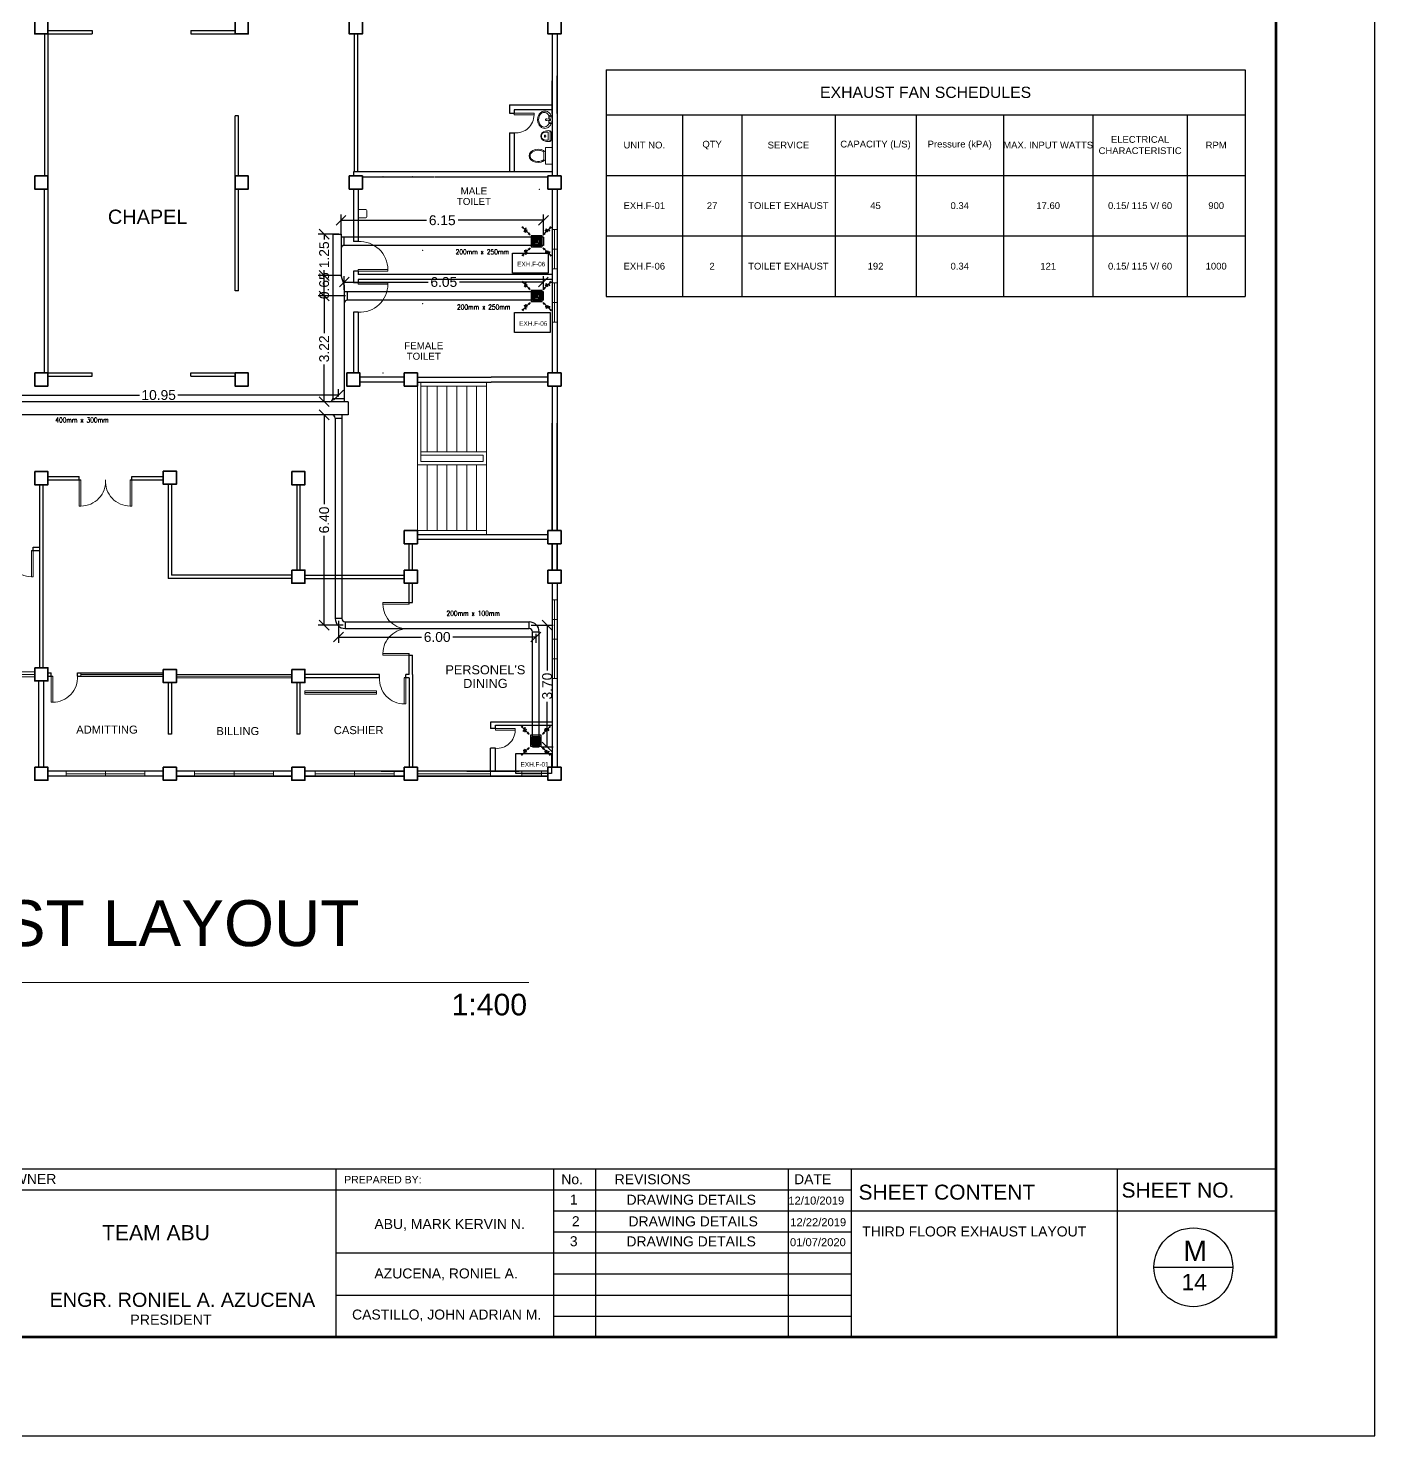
# Model space of a CAD drawing. Header units: millimetres. Extents: x 116 to 538, y 77 to 149.
# Drawn here: x 392.84 to 433.84, y 77.27 to 120.14 of the extents above; entities that cross this region are included whole.
import ezdxf

# ---------------------------------------------------------------- set-up
doc = ezdxf.new("R2010")
doc.units = ezdxf.units.MM
doc.header["$MEASUREMENT"] = 0
for name, color, linetype in [('AIR', 7, 'Continuous'), ('AIR-00', 8, 'Continuous'), ('AIR-03', 30, 'Continuous'), ('dimen', 7, 'Continuous'), ('ducting label', 7, 'Continuous'), ('exhaust', 7, 'Continuous'), ('label', 7, 'Continuous'), ('Legends', 7, 'Continuous'), ('template', 7, 'Continuous')]:
    doc.layers.add(name, color=color, linetype=linetype)
doc.layers.add('walls', color=4, linetype='Continuous', lineweight=30)
doc.styles.add('Arch-Dim', font='simplex.shx', dxfattribs={"width": 0.75})
doc.styles.add('arial', font='arial.ttf')
doc.styles.get("Standard").update_dxf_attribs({"font": 'arial.ttf'})
doc.styles.add('SWISSLT175', font='swissl.ttf', dxfattribs={"height": 0.175})
doc.dimstyles.new('Copy of dimension', dxfattribs={"dimtxt": 0.3, "dimasz": 0.3, "dimexe": 0.18, "dimexo": 0.0625, "dimgap": 0.09, "dimtad": 0, "dimzin": 0, "dimdsep": 46, "dimtxsty": 'Standard', "dimblk": 'OBLIQUE', "dimcen": 0.09, "dimclrd": 256, "dimclre": 256, "dimclrt": 256, "dimadec": 0, "dimazin": 0, "dimtfac": 1, "dimtofl": 0, "dimtmove": 0, "dimatfit": 3, "dimldrblk": 'OBLIQUE', "dimfxl": 1, "dimtolj": 1, "dimtzin": 0, "dimarcsym": 0})

# ---------------------------------------------------------------- blocks, each defined once
blk = doc.blocks.new('GRILL-C-IN')
at = {"layer": 'AIR-00', "color": 7, "ltscale": 3}
for p, q in [((-0.623, 0.601), (-0.674, 0.651)), ((-0.601, 0.623), (-0.651, 0.674)), ((0.601, 0.623), (0.651, 0.674)), ((0.623, 0.601), (0.674, 0.651)), ((-0.637, 0.637), (-0.3, 0.3)), ((0.637, 0.637), (0.3, 0.3)), ((-0.623, -0.601), (-0.674, -0.651)), ((-0.601, -0.623), (-0.651, -0.674)), ((-0.637, -0.637), (-0.3, -0.3)), ((0.637, -0.637), (0.3, -0.3)), ((0.601, -0.623), (0.651, -0.674)), ((0.623, -0.601), (0.674, -0.651))]:
    blk.add_line(p, q, dxfattribs=at)
at = {"layer": 'AIR-00', "color": 7}
for p, q in [((-0.188, 0.187), (0.187, -0.188)), ((0.187, 0.187), (-0.188, -0.188))]:
    blk.add_line(p, q, dxfattribs=at)
at = {"layer": 'AIR-00', "color": 7, "ltscale": 3}
for points in [[(-0.362, 0.393), (-0.393, 0.362), (-0.3, 0.3)], [(0.393, 0.362), (0.362, 0.393), (0.3, 0.3)], [(-0.362, -0.393), (-0.393, -0.362), (-0.3, -0.3)], [(0.393, -0.362), (0.362, -0.393), (0.3, -0.3)]]:
    blk.add_lwpolyline(points, close=True, dxfattribs=at)
at = {"layer": 'AIR-00', "color": 7}
for points in [[(-0.188, -0.188), (0.187, -0.188), (0.187, 0.187), (-0.188, 0.187)], [(-0.125, -0.125), (0.125, -0.125), (0.125, 0.125), (-0.125, 0.125)], [(-0.062, -0.062), (0.062, -0.062), (0.062, 0.062), (-0.062, 0.062)]]:
    blk.add_lwpolyline(points, close=True, dxfattribs=at)
at = {"layer": 'AIR-00', "color": 7, "ltscale": 3}
for points in [[(-0.441, 0.441), (-0.512, 0.404), (-0.432, 0.514), (-0.568, 0.43), (-0.477, 0.6), (-0.561, 0.561)], [(0.441, 0.441), (0.404, 0.512), (0.514, 0.432), (0.43, 0.568), (0.6, 0.477), (0.561, 0.561)], [(-0.441, -0.441), (-0.512, -0.404), (-0.432, -0.514), (-0.568, -0.43), (-0.477, -0.6), (-0.561, -0.561)], [(0.441, -0.441), (0.404, -0.512), (0.514, -0.432), (0.43, -0.568), (0.6, -0.477), (0.561, -0.561)]]:
    blk.add_spline(points, degree=3, dxfattribs=at)
for points in [[(-0.3, 0.3), (-0.362, 0.393), (-0.393, 0.362)], [(0.3, 0.3), (0.393, 0.362), (0.362, 0.393)], [(-0.3, -0.3), (-0.362, -0.393), (-0.393, -0.362)], [(0.3, -0.3), (0.393, -0.362), (0.362, -0.393)]]:
    blk.add_solid(points, dxfattribs=at)
at = {"layer": 'AIR-03', "color": 7}
blk.add_lwpolyline([(-0.25, -0.25), (0.25, -0.25), (0.25, 0.25), (-0.25, 0.25)], close=True, dxfattribs=at)
blk = doc.blocks.new('_Oblique')
at = {"color": 0, "linetype": 'ByBlock', "lineweight": -2}
blk.add_line((-0.5, -0.5), (0.5, 0.5), dxfattribs=at)
blk = doc.blocks.new('*D141')
at = {"layer": 'Defpoints', "color": 0, "transparency": 16777216}
for p in [(402.292, 108.966), (391.341, 108.564), (402.292, 108.864)]:
    blk.add_point(p, dxfattribs=at)
at = {"layer": 'dimen', "lineweight": -2, "transparency": 16777216}
for p, q in [((391.341, 108.627), (391.341, 109.146)), ((391.341, 108.966), (396.233, 108.966)), ((402.292, 108.966), (397.4, 108.966)), ((402.292, 108.927), (402.292, 109.146))]:
    blk.add_line(p, q, dxfattribs=at)
at = {"layer": 'dimen', "lineweight": -2, "transparency": 16777216, "xscale": 0.3, "yscale": 0.3, "zscale": 0.3, "rotation": 180}
blk.add_blockref('_Oblique', (391.341, 108.966), dxfattribs=at)
at = {"layer": 'dimen', "lineweight": -2, "transparency": 16777216, "xscale": 0.3, "yscale": 0.3, "zscale": 0.3}
blk.add_blockref('_Oblique', (402.292, 108.966), dxfattribs=at)
at = {"layer": 'dimen', "transparency": 16777216, "insert": (396.816, 108.966), "char_height": 0.3, "attachment_point": 5}
blk.add_mtext('\\A1;10.95', dxfattribs=at)
blk = doc.blocks.new('*D153')
at = {"layer": 'Defpoints', "color": 0, "transparency": 16777216}
for p in [(401.855, 111.984), (402.567, 111.984), (402.467, 108.764)]:
    blk.add_point(p, dxfattribs=at)
at = {"layer": 'dimen', "lineweight": -2, "transparency": 16777216}
for p, q in [((402.505, 111.984), (401.675, 111.984)), ((401.855, 111.984), (401.855, 110.852)), ((401.855, 108.764), (401.855, 109.896)), ((402.405, 108.764), (401.675, 108.764))]:
    blk.add_line(p, q, dxfattribs=at)
at = {"layer": 'dimen', "lineweight": -2, "transparency": 16777216, "xscale": 0.3, "yscale": 0.3, "zscale": 0.3}
for p, rotation in [((401.855, 111.984), 90), ((401.855, 108.764), 270)]:
    blk.add_blockref('_Oblique', p, dxfattribs=dict(at, rotation=rotation))
at = {"layer": 'dimen', "transparency": 16777216, "insert": (401.855, 110.374), "char_height": 0.3, "attachment_point": 5, "rotation": 90}
blk.add_mtext('\\A1;3.22', dxfattribs=at)
blk = doc.blocks.new('*D154')
at = {"layer": 'Defpoints', "color": 0, "transparency": 16777216}
for p in [(401.855, 112.609), (402.367, 112.609), (402.567, 111.984)]:
    blk.add_point(p, dxfattribs=at)
at = {"layer": 'dimen', "lineweight": -2, "transparency": 16777216}
for p, q in [((402.305, 112.609), (401.675, 112.609)), ((401.855, 111.984), (401.855, 112.609)), ((402.505, 111.984), (401.675, 111.984))]:
    blk.add_line(p, q, dxfattribs=at)
at = {"layer": 'dimen', "lineweight": -2, "transparency": 16777216, "xscale": 0.3, "yscale": 0.3, "zscale": 0.3}
for p, rotation in [((401.855, 112.609), 90), ((401.855, 111.984), 270)]:
    blk.add_blockref('_Oblique', p, dxfattribs=dict(at, rotation=rotation))
at = {"layer": 'dimen', "transparency": 16777216, "insert": (401.855, 112.297), "char_height": 0.3, "attachment_point": 5, "rotation": 90}
blk.add_mtext('\\A1;0.65', dxfattribs=at)
blk = doc.blocks.new('*D155')
at = {"layer": 'Defpoints', "color": 0, "transparency": 16777216}
for p in [(401.855, 113.867), (402.367, 113.867), (402.367, 112.609)]:
    blk.add_point(p, dxfattribs=at)
at = {"layer": 'dimen', "lineweight": -2, "transparency": 16777216}
for p, q in [((402.305, 113.867), (401.675, 113.867)), ((401.855, 113.867), (401.855, 113.705)), ((401.855, 112.609), (401.855, 112.771)), ((402.305, 112.609), (401.675, 112.609))]:
    blk.add_line(p, q, dxfattribs=at)
at = {"layer": 'dimen', "lineweight": -2, "transparency": 16777216, "xscale": 0.3, "yscale": 0.3, "zscale": 0.3}
for p, rotation in [((401.855, 113.867), 90), ((401.855, 112.609), 270)]:
    blk.add_blockref('_Oblique', p, dxfattribs=dict(at, rotation=rotation))
at = {"layer": 'dimen', "transparency": 16777216, "insert": (401.855, 113.238), "char_height": 0.3, "attachment_point": 5, "rotation": 90}
blk.add_mtext('\\A1;1.25', dxfattribs=at)
blk = doc.blocks.new('*D156')
at = {"layer": 'Defpoints', "color": 0, "transparency": 16777216}
for p in [(408.531, 114.289), (402.367, 113.774), (408.531, 113.774)]:
    blk.add_point(p, dxfattribs=at)
at = {"layer": 'dimen', "lineweight": -2, "transparency": 16777216}
for p, q in [((402.367, 113.836), (402.367, 114.469)), ((408.531, 113.836), (408.531, 114.469)), ((402.367, 114.289), (404.967, 114.289)), ((408.531, 114.289), (405.931, 114.289))]:
    blk.add_line(p, q, dxfattribs=at)
at = {"layer": 'dimen', "lineweight": -2, "transparency": 16777216, "xscale": 0.3, "yscale": 0.3, "zscale": 0.3, "rotation": 180}
blk.add_blockref('_Oblique', (402.367, 114.289), dxfattribs=at)
at = {"layer": 'dimen', "lineweight": -2, "transparency": 16777216, "xscale": 0.3, "yscale": 0.3, "zscale": 0.3}
blk.add_blockref('_Oblique', (408.531, 114.289), dxfattribs=at)
at = {"layer": 'dimen', "transparency": 16777216, "insert": (405.449, 114.289), "char_height": 0.3, "attachment_point": 5}
blk.add_mtext('\\A1;6.15', dxfattribs=at)
blk = doc.blocks.new('*D157')
at = {"layer": 'Defpoints', "color": 0, "transparency": 16777216}
for p in [(408.527, 112.409), (402.467, 112.109), (408.527, 112.109)]:
    blk.add_point(p, dxfattribs=at)
at = {"layer": 'dimen', "lineweight": -2, "transparency": 16777216}
for p, q in [((402.467, 112.172), (402.467, 112.589)), ((402.467, 112.409), (405.016, 112.409)), ((408.527, 112.409), (405.979, 112.409)), ((408.527, 112.172), (408.527, 112.589))]:
    blk.add_line(p, q, dxfattribs=at)
at = {"layer": 'dimen', "lineweight": -2, "transparency": 16777216, "xscale": 0.3, "yscale": 0.3, "zscale": 0.3, "rotation": 180}
blk.add_blockref('_Oblique', (402.467, 112.409), dxfattribs=at)
at = {"layer": 'dimen', "lineweight": -2, "transparency": 16777216, "xscale": 0.3, "yscale": 0.3, "zscale": 0.3}
blk.add_blockref('_Oblique', (408.527, 112.409), dxfattribs=at)
at = {"layer": 'dimen', "transparency": 16777216, "insert": (405.497, 112.409), "char_height": 0.3, "attachment_point": 5}
blk.add_mtext('\\A1;6.05', dxfattribs=at)
blk = doc.blocks.new('*D158')
at = {"layer": 'Defpoints', "color": 0, "transparency": 16777216}
for p in [(402.392, 108.364), (401.855, 101.959), (402.492, 101.959)]:
    blk.add_point(p, dxfattribs=at)
at = {"layer": 'dimen', "lineweight": -2, "transparency": 16777216}
for p, q in [((402.33, 108.364), (401.675, 108.364)), ((401.855, 108.364), (401.855, 105.642)), ((401.855, 101.959), (401.855, 104.682)), ((402.43, 101.959), (401.675, 101.959))]:
    blk.add_line(p, q, dxfattribs=at)
at = {"layer": 'dimen', "lineweight": -2, "transparency": 16777216, "xscale": 0.3, "yscale": 0.3, "zscale": 0.3}
for p, rotation in [((401.855, 108.364), 90), ((401.855, 101.959), 270)]:
    blk.add_blockref('_Oblique', p, dxfattribs=dict(at, rotation=rotation))
at = {"layer": 'dimen', "transparency": 16777216, "insert": (401.855, 105.162), "char_height": 0.3, "attachment_point": 5, "rotation": 90}
blk.add_mtext('\\A1;6.40', dxfattribs=at)
blk = doc.blocks.new('*D159')
at = {"layer": 'Defpoints', "color": 0, "transparency": 16777216}
for p in [(402.292, 102.159), (408.299, 101.759), (408.299, 101.599)]:
    blk.add_point(p, dxfattribs=at)
at = {"layer": 'dimen', "lineweight": -2, "transparency": 16777216}
for p, q in [((402.292, 102.097), (402.292, 101.419)), ((402.292, 101.599), (404.815, 101.599)), ((408.299, 101.599), (405.775, 101.599)), ((408.299, 101.697), (408.299, 101.419))]:
    blk.add_line(p, q, dxfattribs=at)
at = {"layer": 'dimen', "lineweight": -2, "transparency": 16777216, "xscale": 0.3, "yscale": 0.3, "zscale": 0.3, "rotation": 180}
blk.add_blockref('_Oblique', (402.292, 101.599), dxfattribs=at)
at = {"layer": 'dimen', "lineweight": -2, "transparency": 16777216, "xscale": 0.3, "yscale": 0.3, "zscale": 0.3}
blk.add_blockref('_Oblique', (408.299, 101.599), dxfattribs=at)
at = {"layer": 'dimen', "transparency": 16777216, "insert": (405.295, 101.599), "char_height": 0.3, "attachment_point": 5}
blk.add_mtext('\\A1;6.00', dxfattribs=at)
blk = doc.blocks.new('*D160')
at = {"layer": 'Defpoints', "color": 0, "transparency": 16777216}
for p in [(408.099, 101.959), (408.399, 98.251), (408.644, 98.251)]:
    blk.add_point(p, dxfattribs=at)
at = {"layer": 'dimen', "lineweight": -2, "transparency": 16777216}
for p, q in [((408.161, 101.959), (408.824, 101.959)), ((408.644, 101.959), (408.644, 100.584)), ((408.644, 98.251), (408.644, 99.626)), ((408.461, 98.251), (408.824, 98.251))]:
    blk.add_line(p, q, dxfattribs=at)
at = {"layer": 'dimen', "lineweight": -2, "transparency": 16777216, "xscale": 0.3, "yscale": 0.3, "zscale": 0.3}
for p, rotation in [((408.644, 101.959), 90), ((408.644, 98.251), 270)]:
    blk.add_blockref('_Oblique', p, dxfattribs=dict(at, rotation=rotation))
at = {"layer": 'dimen', "transparency": 16777216, "insert": (408.644, 100.105), "char_height": 0.3, "attachment_point": 5, "rotation": 90}
blk.add_mtext('\\A1;3.70', dxfattribs=at)
blk = doc.blocks.new('*T178')
at = {"layer": 'exhaust', "color": 0, "linetype": 'ByBlock', "lineweight": -2, "transparency": 16777216}
for p, q in [((0, 0), (19.448, 0)), ((0, 0), (0, -6.898)), ((19.448, 0), (19.448, -6.898)), ((0, -1.366), (19.448, -1.366)), ((2.32, -1.366), (2.32, -6.898)), ((4.129, -1.366), (4.129, -6.898)), ((6.966, -1.366), (6.966, -6.898)), ((9.433, -1.366), (9.433, -6.898)), ((12.093, -1.366), (12.093, -6.898)), ((14.818, -1.366), (14.818, -6.898)), ((17.691, -1.366), (17.691, -6.898)), ((0, -3.21), (19.448, -3.21)), ((0, -5.054), (19.448, -5.054)), ((0, -6.898), (19.448, -6.898))]:
    blk.add_line(p, q, dxfattribs=at)
at = {"layer": 'exhaust', "color": 0, "transparency": 16777216, "attachment_point": 5}
for s, insert, char_height, width in [('EXHAUST FAN SCHEDULES', (9.724, -0.683), 0.34352, 19.31104), ('CAPACITY (L/S)', (8.199, -2.288), 0.20611, 2.32947), ('Pressure (kPA)', (10.763, -2.288), 0.20611, 2.52295), ('ELECTRICAL CHARACTERISTIC', (16.254, -2.288), 0.20611, 2.73564), ('UNIT NO.', (1.16, -2.288), 0.2061, 2.18297), ('QTY', (3.224, -2.288), 0.2061, 1.67074), ('SERVICE', (5.547, -2.288), 0.2061, 2.69994), ('MAX. INPUT WATTS', (13.456, -2.288), 0.20611, 2.58744), ('RPM', (18.57, -2.288), 0.2061, 1.62004), ('EXH.F-01', (1.16, -4.132), 0.2061, 2.18297), ('27', (3.224, -4.132), 0.2061, 1.67074), ('TOILET EXHAUST', (5.547, -4.132), 0.20611, 2.69994), ('45', (8.199, -4.132), 0.2061, 2.32947), ('0.34', (10.763, -4.132), 0.2061, 2.52295), ('17.60', (13.456, -4.132), 0.2061, 2.58744), ('0.15/ 115 V/ 60', (16.254, -4.132), 0.20611, 2.73564), ('900', (18.57, -4.132), 0.2061, 1.62004), ('EXH.F-06', (1.16, -5.976), 0.2061, 2.18297), ('2', (3.224, -5.976), 0.206, 1.67074), ('TOILET EXHAUST', (5.547, -5.976), 0.20611, 2.69994), ('192', (8.199, -5.976), 0.2061, 2.32947), ('0.34', (10.763, -5.976), 0.2061, 2.52295), ('121', (13.456, -5.976), 0.2061, 2.58744), ('0.15/ 115 V/ 60', (16.254, -5.976), 0.20611, 2.73564), ('1000', (18.57, -5.976), 0.2061, 1.62004)]:
    blk.add_mtext(s, dxfattribs=dict(at, insert=insert, char_height=char_height, width=width))

msp = doc.modelspace()

# ---------------------------------------------------------------- linework, layer by layer
at = {"color": 8, "lineweight": 25}
for p, q in [((393.443, 120.064), (394.793, 120.064)), ((394.793, 120.064), (394.793, 119.964)), ((397.793, 120.064), (399.143, 120.064)), ((397.793, 120.064), (397.793, 119.964)), ((393.343, 119.964), (393.343, 115.639)), ((393.443, 119.964), (394.793, 119.964)), ((393.443, 119.964), (393.443, 109.639)), ((397.793, 119.964), (399.143, 119.964)), ((399.143, 115.639), (399.143, 117.465)), ((399.243, 117.465), (399.143, 117.465)), ((399.243, 115.639), (399.243, 117.465)), ((403.018, 115.609), (405.196, 115.614)), ((393.343, 109.639), (393.343, 115.239)), ((399.143, 112.139), (399.143, 115.239)), ((399.243, 112.139), (399.243, 115.239)), ((399.243, 112.139), (399.143, 112.139)), ((393.443, 109.639), (394.793, 109.639)), ((393.443, 109.539), (394.793, 109.539)), ((394.793, 109.539), (394.793, 109.639)), ((397.793, 109.639), (399.143, 109.639)), ((397.793, 109.539), (397.793, 109.639)), ((397.793, 109.539), (399.143, 109.539)), ((401.018, 106.236), (401.018, 103.636)), ((401.118, 106.236), (401.118, 103.636))]:
    msp.add_line(p, q, dxfattribs=at)
at = {"color": 8, "linetype": 'ByBlock', "lineweight": 25}
for p, q in [((402.768, 119.964), (402.768, 115.764)), ((402.868, 119.964), (402.868, 115.764)), ((408.793, 119.964), (408.793, 115.639)), ((408.793, 119.964), (408.793, 115.639)), ((408.943, 119.964), (408.943, 115.639)), ((408.793, 117.537), (408.793, 118.537)), ((408.943, 117.537), (408.943, 118.687)), ((407.493, 117.801), (408.793, 117.802)), ((407.493, 117.801), (407.493, 117.551)), ((407.493, 117.551), (407.643, 117.551)), ((407.643, 117.651), (407.643, 117.551)), ((407.493, 116.951), (407.493, 115.764)), ((407.493, 116.951), (407.643, 116.951)), ((407.643, 116.951), (407.643, 115.764)), ((402.743, 115.764), (402.743, 115.641)), ((407.193, 115.764), (402.743, 115.764)), ((408.793, 115.764), (407.193, 115.764)), ((405.216, 115.614), (408.668, 115.614)), ((402.743, 115.241), (402.743, 113.639)), ((402.893, 115.241), (402.893, 113.639)), ((408.793, 115.239), (408.793, 112.812)), ((408.793, 115.239), (408.793, 112.712)), ((408.943, 115.239), (408.943, 109.639)), ((402.893, 113.639), (402.743, 113.639)), ((402.743, 112.739), (402.743, 112.389)), ((402.893, 112.739), (402.893, 112.639)), ((408.793, 112.639), (402.893, 112.639)), ((402.893, 112.489), (402.893, 112.389)), ((408.793, 112.489), (402.893, 112.489)), ((408.793, 112.712), (408.793, 109.639)), ((402.893, 111.489), (402.743, 111.489)), ((404.293, 109.514), (402.943, 109.514)), ((404.293, 109.364), (402.943, 109.364)), ((404.693, 109.514), (404.943, 109.514)), ((404.693, 109.364), (404.943, 109.364)), ((404.943, 109.514), (406.943, 109.514)), ((404.943, 109.364), (406.943, 109.364)), ((408.668, 109.514), (406.943, 109.514)), ((408.668, 109.364), (406.943, 109.364)), ((408.793, 109.239), (408.793, 104.839)), ((408.943, 109.239), (408.943, 104.839)), ((408.793, 104.839), (408.793, 108.111)), ((408.943, 104.839), (408.943, 108.111)), ((393.443, 106.486), (394.399, 106.486)), ((393.443, 106.386), (394.449, 106.386)), ((394.399, 106.386), (394.399, 106.486)), ((395.949, 106.386), (396.956, 106.386)), ((395.999, 106.486), (396.956, 106.486)), ((395.999, 106.386), (395.999, 106.486)), ((393.193, 106.236), (393.193, 100.661)), ((393.293, 106.236), (393.293, 100.661)), ((397.106, 106.252), (397.106, 103.382)), ((397.206, 106.252), (397.206, 103.482)), ((408.668, 104.714), (404.693, 104.714)), ((392.943, 104.236), (393.193, 104.236)), ((392.993, 104.336), (393.193, 104.336)), ((392.993, 104.236), (392.993, 104.336)), ((404.443, 103.636), (404.443, 104.439)), ((404.543, 103.636), (404.543, 104.439)), ((408.668, 104.564), (404.693, 104.564)), ((408.793, 104.439), (408.793, 103.636)), ((408.793, 103.636), (408.793, 104.439)), ((408.943, 104.439), (408.943, 103.636)), ((408.943, 103.636), (408.943, 104.439)), ((400.868, 103.386), (397.106, 103.382)), ((400.868, 103.486), (397.206, 103.482)), ((401.268, 103.486), (404.293, 103.486)), ((401.268, 103.386), (404.293, 103.386)), ((404.443, 102.599), (404.443, 103.236)), ((404.543, 102.649), (404.543, 103.236)), ((408.793, 103.236), (408.793, 97.636)), ((408.793, 103.236), (408.793, 97.636)), ((408.943, 103.236), (408.943, 97.636)), ((404.443, 102.649), (404.543, 102.649)), ((404.443, 100.461), (404.443, 101.099)), ((404.443, 101.049), (404.543, 101.049)), ((404.543, 100.461), (404.543, 101.049)), ((393.443, 100.511), (393.543, 100.511)), ((393.443, 100.411), (393.593, 100.411)), ((393.543, 100.411), (393.543, 100.511)), ((394.343, 100.511), (396.956, 100.511)), ((394.343, 100.411), (394.343, 100.511)), ((394.343, 100.511), (394.443, 100.511)), ((394.343, 100.411), (396.956, 100.411)), ((403.543, 100.461), (401.268, 100.461)), ((403.543, 100.361), (401.268, 100.361)), ((403.543, 100.461), (403.443, 100.461)), ((403.543, 100.361), (403.543, 100.461)), ((404.443, 100.361), (404.293, 100.361)), ((404.443, 100.461), (404.343, 100.461)), ((404.343, 100.361), (404.343, 100.461)), ((404.443, 100.361), (404.443, 97.636)), ((404.543, 100.461), (404.543, 97.636)), ((393.168, 97.636), (393.168, 100.261)), ((393.318, 97.636), (393.318, 100.261)), ((397.106, 100.211), (397.106, 98.636)), ((397.206, 100.211), (397.206, 98.636)), ((401.018, 100.211), (401.018, 98.636)), ((401.118, 100.211), (401.118, 98.636)), ((397.206, 98.636), (397.106, 98.636)), ((401.118, 98.636), (401.018, 98.636)), ((408.793, 99.011), (406.918, 99.011)), ((406.918, 99.011), (406.918, 98.911)), ((406.918, 98.911), (406.918, 98.811)), ((407.068, 98.811), (407.068, 98.911)), ((406.918, 97.511), (406.918, 98.211)), ((396.956, 97.511), (393.443, 97.511)), ((396.956, 97.361), (393.443, 97.361)), ((396.956, 97.511), (395.093, 97.511)), ((400.868, 97.511), (397.356, 97.511)), ((400.868, 97.511), (397.356, 97.511)), ((400.868, 97.361), (397.356, 97.361)), ((400.868, 97.361), (397.356, 97.361)), ((397.356, 97.361), (400.868, 97.361)), ((404.293, 97.511), (401.268, 97.511)), ((404.293, 97.361), (401.268, 97.361)), ((401.268, 97.361), (404.293, 97.361)), ((403.593, 97.511), (404.293, 97.511)), ((408.668, 97.511), (404.693, 97.511)), ((408.668, 97.361), (404.693, 97.361)), ((404.693, 97.361), (408.668, 97.361)), ((406.193, 97.511), (407.193, 97.511)), ((407.193, 97.511), (407.793, 97.511))]:
    msp.add_line(p, q, dxfattribs=at)
at = {"color": 8, "linetype": 'ByBlock', "lineweight": 9}
for p, q in [((408.793, 119.087), (408.793, 119.964)), ((408.943, 119.087), (408.943, 119.964)), ((408.793, 119.087), (408.793, 118.687)), ((408.943, 119.087), (408.943, 118.687)), ((408.793, 117.537), (408.793, 117.137)), ((408.943, 117.537), (408.943, 117.137)), ((408.943, 115.987), (408.943, 117.137)), ((408.793, 115.987), (408.793, 116.987)), ((408.793, 115.987), (408.793, 115.639)), ((408.943, 115.987), (408.943, 115.639)), ((408.793, 114.012), (408.943, 114.012)), ((408.868, 114.012), (408.868, 112.812)), ((408.943, 114.012), (408.943, 112.812)), ((408.943, 113.412), (408.793, 113.412)), ((408.943, 112.812), (408.793, 112.812)), ((408.793, 112.639), (408.793, 112.739)), ((408.793, 112.489), (408.793, 112.389)), ((408.793, 112.389), (408.943, 112.389)), ((408.868, 112.389), (408.868, 111.189)), ((408.943, 112.389), (408.943, 111.189)), ((408.943, 111.789), (408.793, 111.789)), ((408.943, 111.189), (408.793, 111.189)), ((402.893, 109.639), (402.743, 109.639)), ((404.693, 109.239), (404.693, 109.364)), ((404.793, 109.239), (404.793, 109.339)), ((406.793, 109.364), (406.793, 109.239)), ((404.693, 106.839), (404.693, 109.239)), ((404.793, 106.939), (404.793, 109.239)), ((406.793, 109.239), (404.793, 109.239)), ((404.993, 109.239), (404.993, 107.239)), ((405.293, 109.239), (405.293, 107.239)), ((405.593, 109.239), (405.593, 107.239)), ((405.893, 109.239), (405.893, 107.239)), ((406.193, 109.239), (406.193, 107.239)), ((406.493, 109.239), (406.493, 107.239)), ((406.793, 109.239), (406.793, 107.239)), ((406.493, 107.239), (404.793, 107.239)), ((406.493, 107.239), (406.793, 107.239)), ((406.793, 107.139), (406.793, 107.239)), ((406.493, 106.839), (404.693, 106.839)), ((404.693, 106.839), (404.693, 104.839)), ((406.493, 107.139), (404.793, 107.139)), ((406.493, 106.939), (404.793, 106.939)), ((404.993, 106.839), (404.993, 104.839)), ((405.293, 106.839), (405.293, 104.839)), ((405.593, 106.839), (405.593, 104.839)), ((405.893, 106.839), (405.893, 104.839)), ((406.193, 106.839), (406.193, 104.839)), ((406.493, 107.139), (406.693, 107.139)), ((406.493, 106.939), (406.693, 106.939)), ((406.493, 106.839), (406.493, 104.839)), ((406.493, 106.839), (406.793, 106.839)), ((406.693, 106.939), (406.693, 107.139)), ((406.793, 106.939), (406.793, 107.139)), ((406.793, 106.839), (406.793, 106.939)), ((406.793, 106.839), (406.793, 104.839)), ((406.793, 104.839), (404.693, 104.839)), ((404.693, 104.714), (404.693, 104.839)), ((406.793, 104.714), (406.793, 104.839)), ((393.043, 104.236), (392.943, 104.236)), ((404.693, 103.636), (404.693, 103.511)), ((408.943, 103.236), (408.943, 102.736)), ((408.943, 102.736), (408.793, 102.736)), ((408.793, 102.736), (408.793, 100.336)), ((408.868, 102.736), (408.868, 100.336)), ((408.943, 101.536), (408.943, 102.736)), ((408.943, 102.136), (408.793, 102.136)), ((408.943, 101.536), (408.793, 101.536)), ((408.943, 100.336), (408.943, 101.536)), ((408.943, 100.936), (408.793, 100.936)), ((393.043, 100.536), (389.693, 100.536)), ((389.693, 100.461), (393.043, 100.461)), ((393.043, 100.386), (389.693, 100.386)), ((394.443, 100.511), (394.443, 100.411)), ((394.443, 100.461), (396.956, 100.461)), ((400.868, 100.461), (397.356, 100.461)), ((400.868, 100.411), (397.356, 100.411)), ((400.868, 100.361), (397.356, 100.361)), ((408.793, 100.336), (408.943, 100.336)), ((403.443, 99.911), (401.268, 99.911)), ((403.443, 99.961), (403.443, 99.861)), ((408.943, 97.636), (408.943, 97.786)), ((396.399, 97.511), (393.999, 97.511)), ((393.999, 97.511), (393.999, 97.361)), ((396.399, 97.436), (393.999, 97.436)), ((395.199, 97.361), (395.199, 97.511)), ((395.199, 97.361), (396.399, 97.361)), ((396.399, 97.361), (396.399, 97.511)), ((400.312, 97.511), (397.912, 97.511)), ((397.912, 97.511), (397.912, 97.361)), ((400.312, 97.436), (397.912, 97.436)), ((399.112, 97.361), (399.112, 97.511)), ((399.112, 97.361), (400.312, 97.361)), ((400.312, 97.361), (400.312, 97.511)), ((401.268, 97.511), (401.993, 97.511)), ((403.981, 97.511), (401.581, 97.511)), ((401.581, 97.511), (401.581, 97.361)), ((403.981, 97.436), (401.581, 97.436)), ((401.993, 97.511), (402.593, 97.511)), ((402.593, 97.511), (403.093, 97.511)), ((402.781, 97.361), (402.781, 97.511)), ((402.781, 97.361), (403.981, 97.361)), ((403.593, 97.511), (403.093, 97.511)), ((403.981, 97.361), (403.981, 97.511)), ((404.693, 97.511), (405.193, 97.511)), ((406.918, 97.436), (404.693, 97.436)), ((405.193, 97.511), (405.693, 97.511)), ((406.193, 97.511), (405.693, 97.511)), ((406.918, 97.511), (406.918, 97.361)), ((407.385, 97.511), (407.285, 97.511)), ((408.418, 97.361), (407.818, 97.361)), ((407.868, 97.361), (407.868, 97.511)), ((408.468, 97.511), (407.868, 97.511)), ((408.468, 97.436), (407.868, 97.436)), ((408.468, 97.511), (408.468, 97.361))]:
    msp.add_line(p, q, dxfattribs=at)
at = {"color": 8, "linetype": 'ByBlock', "lineweight": 25, "ltscale": 0.3}
for p, q in [((408.793, 117.651), (407.643, 117.651)), ((402.893, 112.739), (402.743, 112.739)), ((402.893, 112.389), (402.743, 112.389)), ((407.068, 98.811), (406.918, 98.811)), ((407.068, 98.911), (408.793, 98.911)), ((407.068, 98.211), (406.918, 98.211)), ((407.068, 97.511), (407.068, 98.211))]:
    msp.add_line(p, q, dxfattribs=at)
at = {"color": 8, "lineweight": 9}
for p, q in [((408.595, 117.365), (408.717, 117.379)), ((408.595, 117.336), (408.717, 117.323)), ((408.732, 116.719), (408.732, 116.983)), ((408.543, 116.16), (408.543, 116.341)), ((408.593, 116.501), (408.793, 116.501)), ((408.593, 116.001), (408.593, 116.501)), ((408.793, 116.501), (408.793, 116.001)), ((408.793, 116.001), (408.593, 116.001)), ((405.906, 115.614), (405.406, 115.614)), ((407.173, 115.614), (407.673, 115.614)), ((406.764, 112.639), (406.759, 112.639)), ((407.218, 112.639), (406.764, 112.639)), ((406.905, 112.639), (406.835, 112.639)), ((407.218, 112.639), (407.223, 112.639)), ((407.489, 112.639), (407.484, 112.639)), ((407.943, 112.639), (407.489, 112.639)), ((407.63, 112.639), (407.56, 112.639)), ((407.943, 112.639), (407.948, 112.639)), ((408.214, 112.639), (408.209, 112.639)), ((408.214, 112.639), (408.668, 112.639)), ((408.527, 112.639), (408.597, 112.639)), ((408.668, 112.639), (408.673, 112.639)), ((405.906, 109.514), (405.406, 109.514)), ((407.173, 109.514), (407.673, 109.514)), ((408.093, 109.514), (408.593, 109.514)), ((408.418, 97.511), (407.918, 97.511))]:
    msp.add_line(p, q, dxfattribs=at)
at = {"color": 0, "linetype": 'ByBlock', "lineweight": 9}
msp.add_line((408.089, 91.076), (370.119, 91.076), dxfattribs=at)
at = {"color": 8, "linetype": 'ByBlock', "lineweight": 35}
for points in [[(393.043, 120.364), (393.443, 120.364), (393.443, 119.964), (393.043, 119.964)], [(399.143, 120.365), (399.543, 120.365), (399.543, 119.965), (399.143, 119.965)], [(402.618, 120.364), (403.018, 120.364), (403.018, 119.964), (402.618, 119.964)], [(408.668, 120.364), (409.068, 120.364), (409.068, 119.964), (408.668, 119.964)], [(399.143, 115.639), (399.543, 115.639), (399.543, 115.239), (399.143, 115.239)], [(402.618, 115.641), (403.018, 115.641), (403.018, 115.241), (402.618, 115.241)], [(408.668, 115.639), (409.068, 115.639), (409.068, 115.239), (408.668, 115.239)], [(393.043, 109.639), (393.443, 109.639), (393.443, 109.239), (393.043, 109.239)], [(399.143, 109.639), (399.543, 109.639), (399.543, 109.239), (399.143, 109.239)], [(402.543, 109.639), (402.943, 109.639), (402.943, 109.239), (402.543, 109.239)], [(404.293, 109.639), (404.693, 109.639), (404.693, 109.239), (404.293, 109.239)], [(408.668, 109.639), (409.068, 109.639), (409.068, 109.239), (408.668, 109.239)], [(393.043, 106.636), (393.443, 106.636), (393.443, 106.236), (393.043, 106.236)], [(396.956, 106.652), (397.356, 106.652), (397.356, 106.252), (396.956, 106.252)], [(400.868, 106.636), (401.268, 106.636), (401.268, 106.236), (400.868, 106.236)], [(404.293, 104.839), (404.693, 104.839), (404.693, 104.439), (404.293, 104.439)], [(408.668, 104.839), (409.068, 104.839), (409.068, 104.439), (408.668, 104.439)], [(400.868, 103.636), (401.268, 103.636), (401.268, 103.236), (400.868, 103.236)], [(404.293, 103.636), (404.693, 103.636), (404.693, 103.236), (404.293, 103.236)], [(408.668, 103.636), (409.068, 103.636), (409.068, 103.236), (408.668, 103.236)], [(393.043, 100.661), (393.443, 100.661), (393.443, 100.261), (393.043, 100.261)], [(396.956, 100.611), (397.356, 100.611), (397.356, 100.211), (396.956, 100.211)], [(400.868, 100.611), (401.268, 100.611), (401.268, 100.211), (400.868, 100.211)], [(393.043, 97.636), (393.443, 97.636), (393.443, 97.236), (393.043, 97.236)], [(396.956, 97.636), (397.356, 97.636), (397.356, 97.236), (396.956, 97.236)], [(400.868, 97.636), (401.268, 97.636), (401.268, 97.236), (400.868, 97.236)], [(404.293, 97.636), (404.693, 97.636), (404.693, 97.236), (404.293, 97.236)], [(408.668, 97.636), (409.068, 97.636), (409.068, 97.236), (408.668, 97.236)]]:
    msp.add_lwpolyline(points, close=True, dxfattribs=at)
at = {"color": 8, "lineweight": 13, "ltscale": 0.03}
for points in [[(407.643, 117.551), (407.643, 117.501), (408.243, 117.501), (408.243, 117.551)], [(402.893, 112.739), (402.893, 112.789), (403.793, 112.789), (403.793, 112.739)], [(402.893, 112.389), (402.893, 112.339), (403.793, 112.339), (403.793, 112.389)], [(394.399, 106.386), (394.449, 106.386), (394.449, 105.586), (394.399, 105.586)], [(395.999, 106.386), (395.949, 106.386), (395.949, 105.586), (395.999, 105.586)], [(392.943, 104.236), (392.993, 104.236), (392.993, 103.436), (392.943, 103.436)], [(404.443, 102.649), (404.443, 102.599), (403.643, 102.599), (403.643, 102.649)], [(404.443, 101.049), (404.443, 101.099), (403.643, 101.099), (403.643, 101.049)], [(393.543, 100.411), (393.593, 100.411), (393.593, 99.611), (393.543, 99.611)], [(404.343, 100.361), (404.293, 100.361), (404.293, 99.561), (404.343, 99.561)], [(407.068, 98.811), (407.068, 98.761), (407.668, 98.761), (407.668, 98.811)]]:
    msp.add_lwpolyline(points, close=True, dxfattribs=at)
at = {"color": 8, "lineweight": 9}
msp.add_lwpolyline([(408.572, 117.616, 0.11576), (408.49, 117.597, 0.104047), (408.416, 117.538, 0.090875), (408.369, 117.454, 0.083344), (408.351, 117.351, 0.083344), (408.369, 117.247, 0.090875), (408.416, 117.164, 0.104047), (408.49, 117.105, 0.11576), (408.572, 117.086, 0.11576), (408.655, 117.105, 0.104047), (408.728, 117.164, 0.090875), (408.776, 117.247, 0.083344), (408.793, 117.351, 0.083344), (408.776, 117.454, 0.090875), (408.728, 117.538, 0.104047), (408.655, 117.597, 0.11576)], format="xyb", close=True, dxfattribs=at)
for points in [[(408.551, 117.573, 0.124838), (408.489, 117.558, 0.105788), (408.431, 117.508, 0.086697), (408.395, 117.439, 0.076776), (408.381, 117.351, 0.076776), (408.395, 117.263, 0.086697), (408.431, 117.194, 0.105788), (408.489, 117.144, 0.124838), (408.551, 117.128, 0.124838), (408.614, 117.144, 0.105788), (408.671, 117.194, 0.040067), (408.691, 117.224), (408.691, 117.327, 0.040067)], [(408.691, 117.375), (408.691, 117.478, 0.040067), (408.671, 117.508, 0.105788), (408.614, 117.558, 0.124838), (408.551, 117.573, 0.124838)], [(408.776, 116.954, 0.232594), (408.752, 117.006, 0.150533), (408.724, 117.017, 0.085973), (408.586, 117.004, 0.343308), (408.453, 116.851)], [(408.776, 116.747, -0.232594), (408.752, 116.696, -0.150533), (408.724, 116.685, -0.085973), (408.586, 116.698, -0.343308), (408.453, 116.851)], [(408.672, 116.851), (408.672, 116.962, 0.398633), (408.658, 116.977, 0.107696), (408.53, 116.956, 0.267529), (408.466, 116.851)], [(408.672, 116.851), (408.672, 116.74, -0.398633), (408.658, 116.725, -0.107696), (408.53, 116.746, -0.267529), (408.466, 116.851)]]:
    msp.add_lwpolyline(points, format="xyb", dxfattribs=at)
for points in [[(408.776, 116.851), (408.776, 116.954)], [(408.776, 116.954), (408.793, 116.954), (408.793, 116.851)], [(408.776, 116.851), (408.776, 116.747)], [(408.776, 116.747), (408.793, 116.747), (408.793, 116.851)]]:
    msp.add_lwpolyline(points, dxfattribs=at)
at = {"color": 8, "lineweight": 35}
msp.add_lwpolyline([(393.043, 115.639), (393.443, 115.639), (393.443, 115.239), (393.043, 115.239)], close=True, dxfattribs=at)
at = {"color": 8, "linetype": 'ByBlock', "lineweight": 9, "ltscale": 0.4}
msp.add_lwpolyline([(402.893, 114.622), (403.103, 114.622, -0.414214), (403.153, 114.572), (403.153, 114.412, -0.414214), (403.103, 114.362), (402.893, 114.362)], format="xyb", close=True, dxfattribs=at)
at = {"color": 8, "lineweight": 9}
for points in [[(408.793, 114.012), (408.943, 114.012), (408.943, 112.812), (408.793, 112.812)], [(408.793, 112.389), (408.943, 112.389), (408.943, 111.189), (408.793, 111.189)], [(408.793, 102.736), (408.943, 102.736), (408.943, 100.336), (408.793, 100.336)], [(394.443, 100.511), (396.956, 100.511), (396.956, 100.411), (394.443, 100.411)], [(401.268, 99.961), (403.443, 99.961), (403.443, 99.861), (401.268, 99.861)], [(393.999, 97.511), (396.399, 97.511), (396.399, 97.361), (393.999, 97.361)], [(397.912, 97.511), (400.312, 97.511), (400.312, 97.361), (397.912, 97.361)], [(401.581, 97.511), (403.981, 97.511), (403.981, 97.361), (401.581, 97.361)], [(404.693, 97.511), (406.918, 97.511), (406.918, 97.361), (404.693, 97.361)], [(407.868, 97.511), (408.468, 97.511), (408.468, 97.361), (407.868, 97.361)]]:
    msp.add_lwpolyline(points, close=True, dxfattribs=at)
at = {"color": 8, "linetype": 'ByBlock', "lineweight": 9}
for points in [[(393.043, 106.636), (393.443, 106.636), (393.443, 106.236), (393.043, 106.236)], [(396.956, 106.652), (397.356, 106.652), (397.356, 106.252), (396.956, 106.252)]]:
    msp.add_lwpolyline(points, close=True, dxfattribs=at)
at = {"color": 8, "lineweight": 9}
for centre, radius in [((408.72, 117.453), 0.0255), ((408.72, 117.249), 0.0255), ((408.727, 117.351), 0.0095), ((408.554, 116.851), 0.004), ((408.566, 116.876), 0.004), ((408.566, 116.826), 0.004), ((408.579, 116.851), 0.004), ((408.591, 116.876), 0.004), ((408.591, 116.826), 0.004), ((408.604, 116.851), 0.004)]:
    msp.add_circle(centre, radius, dxfattribs=at)
at = {"color": 8, "lineweight": 13, "ltscale": 0.03}
for centre, radius, start, end in [((407.691, 117.501), 0.552, 265.0209, 0), ((402.942, 112.789), 0.851, 0, 93.2732), ((402.942, 112.339), 0.851, 266.7268, 0), ((394.449, 106.338), 0.752, 270, 3.6952), ((395.949, 106.338), 0.752, 176.3048, 270), ((392.943, 104.188), 0.752, 176.3048, 270), ((404.395, 102.599), 0.752, 180, 273.6952), ((404.395, 101.099), 0.752, 86.3048, 180), ((393.593, 100.363), 0.752, 270, 3.6952), ((404.293, 100.313), 0.752, 176.3048, 270), ((407.116, 98.761), 0.552, 265.0209, 0)]:
    msp.add_arc(centre, radius, start, end, dxfattribs=at)
at = {"color": 8, "lineweight": 9}
for centre, radius, start, end in [((408.618, 117.351), 0.025, 161.3793, 198.6207), ((408.689, 117.351), 0.0948, 171.2026, 188.7974), ((408.618, 117.351), 0.025, 48.7978, 143.6932), ((408.618, 117.351), 0.025, 216.3068, 311.2022), ((408.72, 117.351), 0.028, 263.7545, 96.2455), ((408.697, 116.983), 0.035, 0, 92.6777), ((408.697, 116.719), 0.035, 267.3223, 0), ((408.493, 116.341), 0.05, 0, 61.9916), ((408.493, 116.16), 0.05, 298.1501, 0), ((406.759, 112.642), 0.003, 176.1859, 270), ((406.764, 112.642), 0.003, 176.5318, 270), ((407.218, 112.642), 0.003, 270, 3.4682), ((407.223, 112.642), 0.003, 270, 3.8141), ((407.484, 112.642), 0.003, 176.1859, 270), ((407.489, 112.642), 0.003, 176.5318, 270), ((407.943, 112.642), 0.003, 270, 3.4682), ((407.948, 112.642), 0.003, 270, 3.8141), ((408.209, 112.642), 0.003, 176.1859, 270), ((408.214, 112.642), 0.003, 176.5318, 270), ((408.668, 112.642), 0.003, 270, 3.4682), ((408.673, 112.642), 0.003, 270, 3.8141)]:
    msp.add_arc(centre, radius, start, end, dxfattribs=at)
at = {"color": 8, "lineweight": 9, "extrusion": (0, 0, -1)}
msp.add_ellipse((408.368, 116.251), major_axis=(0.275, 0), ratio=0.727273, start_param=0.612555, end_param=5.670631, dxfattribs=at)
at = {"color": 8, "lineweight": 9}
msp.add_open_spline([(408.517, 116.116), (408.5, 116.107), (408.482, 116.1), (408.391, 116.073), (408.304, 116.078), (408.172, 116.136), (408.131, 116.186), (408.118, 116.284), (408.143, 116.336), (408.255, 116.411), (408.338, 116.428), (408.452, 116.413), (408.487, 116.401), (408.517, 116.385)], degree=3, knots=[0.937253, 0.937253, 0.937253, 0.937253, 1.185372, 1.185372, 2.113864, 2.113864, 3.042356, 3.042356, 3.970847, 3.970847, 4.899339, 4.899339, 5.346062, 5.346062, 5.346062, 5.346062], dxfattribs=at)
for p in [(408.793, 116.851), (403.647, 115.614), (404.54, 115.614), (406.991, 112.639), (407.716, 112.639), (408.441, 112.639), (403.647, 109.639), (404.54, 109.639)]:
    msp.add_point(p, dxfattribs=at)
at = {"color": 8, "linetype": 'ByBlock', "lineweight": 9, "ltscale": 0.3}
for p in [(408.408, 115.229), (404.853, 113.376), (404.853, 111.751)]:
    msp.add_point(p, dxfattribs=at)
at = {"layer": 'exhaust'}
for p, q in [((402.117, 113.867), (402.117, 108.864)), ((402.117, 113.867), (402.367, 113.867)), ((402.367, 113.867), (402.367, 112.609)), ((408.531, 113.774), (402.367, 113.774)), ((402.467, 113.524), (402.467, 113.774)), ((408.531, 113.774), (408.531, 113.524)), ((408.531, 113.524), (402.467, 113.524)), ((402.367, 112.609), (402.117, 112.609)), ((402.467, 112.309), (402.367, 112.609)), ((402.467, 112.309), (402.467, 108.764)), ((408.527, 112.109), (402.467, 112.109)), ((402.567, 111.859), (402.567, 112.109)), ((408.527, 111.859), (408.527, 112.109)), ((408.527, 111.859), (402.567, 111.859)), ((402.581, 108.764), (369.541, 108.764)), ((402.117, 108.864), (402.467, 108.864)), ((402.581, 108.764), (402.581, 108.364)), ((402.581, 108.364), (369.441, 108.364)), ((402.192, 108.264), (402.192, 102.159)), ((402.192, 108.264), (402.392, 108.264)), ((402.392, 108.364), (402.392, 102.159)), ((402.392, 102.159), (402.192, 102.159)), ((402.492, 102.059), (408.099, 102.059)), ((402.492, 102.059), (402.492, 101.859)), ((408.099, 101.859), (408.099, 102.059)), ((402.492, 101.859), (408.099, 101.859)), ((408.199, 98.251), (408.199, 101.759)), ((408.199, 101.759), (408.399, 101.759)), ((408.399, 98.251), (408.399, 101.759)), ((408.199, 98.251), (408.399, 98.251))]:
    msp.add_line(p, q, dxfattribs=at)
for centre, radius, start, end in [((402.467, 113.424), 0.1, 90, 180), ((402.567, 111.759), 0.1, 90, 180), ((402.017, 108.864), 0.1, 270, 0), ((402.092, 108.264), 0.1, 0, 90), ((402.492, 102.159), 0.3, 180, 270), ((402.492, 102.159), 0.1, 180, 270), ((408.099, 101.759), 0.3, 0, 90), ((408.099, 101.759), 0.1, 0, 90)]:
    msp.add_arc(centre, radius, start, end, dxfattribs=at)
at = {"layer": 'Legends'}
for points in [[(407.586, 113.288), (408.677, 113.288), (408.677, 112.676), (407.586, 112.676)], [(407.648, 111.478), (408.738, 111.478), (408.738, 110.867), (407.648, 110.867)], [(407.689, 98.053), (408.779, 98.053), (408.779, 97.441), (407.689, 97.441)]]:
    msp.add_lwpolyline(points, close=True, dxfattribs=at)
at = {"layer": 'template'}
for p, q in [((433.84, 77.274), (433.84, 147.67)), ((340.581, 85.403), (430.832, 85.403)), ((402.206, 85.403), (402.206, 80.283)), ((408.835, 85.403), (408.835, 80.283)), ((410.115, 85.403), (410.115, 80.283)), ((415.98, 85.403), (415.98, 80.283)), ((417.9, 85.403), (417.9, 80.283)), ((425.995, 85.403), (425.995, 80.283)), ((356.427, 84.763), (412.998, 84.763)), ((411.239, 84.763), (417.9, 84.763)), ((408.835, 84.123), (419.596, 84.123)), ((416.234, 84.123), (430.832, 84.123)), ((408.835, 83.483), (417.9, 83.483)), ((402.206, 82.843), (412.998, 82.843)), ((411.239, 82.843), (417.9, 82.843)), ((427.116, 82.407), (429.516, 82.407)), ((408.835, 82.203), (417.9, 82.203)), ((402.206, 81.563), (412.998, 81.563)), ((411.239, 81.563), (417.9, 81.563)), ((408.835, 80.923), (417.9, 80.923)), ((334.564, 77.274), (433.84, 77.274))]:
    msp.add_line(p, q, dxfattribs=at)
at = {"layer": 'template', "linetype": 'Continuous', "const_width": 0.0853}
msp.add_lwpolyline([(340.581, 80.283), (430.832, 80.283), (430.832, 144.662), (340.581, 144.662)], close=True, dxfattribs=at)
at = {"layer": 'template'}
msp.add_circle((428.316, 82.407), 1.2, dxfattribs=at)
at = {"layer": 'walls', "color": 8, "linetype": 'ByBlock', "lineweight": 25}
for p, q in [((402.743, 111.489), (402.743, 109.639)), ((402.893, 111.489), (402.893, 109.639))]:
    msp.add_line(p, q, dxfattribs=at)

# ---------------------------------------------------------------- block references
msp.add_blockref('*T178', (410.44, 118.866))
at = {"layer": 'AIR', "xscale": 0.6658363358532475, "yscale": 0.6658363358532475, "zscale": 0.6658363358532475}
for p in [(408.322, 113.649), (408.322, 111.984), (408.299, 98.439)]:
    msp.add_blockref('GRILL-C-IN', p, dxfattribs=at)

# ---------------------------------------------------------------- texts
at = {"color": 0, "linetype": 'ByBlock', "lineweight": 9}
for s, height, p in [('THIRD FLOOR EXHAUST LAYOUT', 1.4, (371.532, 92.186)), ('SCALE                                                                                                                              1:400', 0.657637, (370.563, 90.078))]:
    msp.add_text(s, height=height, dxfattribs=at).set_placement(p)
at = {"layer": 'ducting label', "color": 7, "linetype": 'Continuous', "lineweight": 25, "char_height": 0.15, "attachment_point": 1, "style": 'Arch-Dim'}
for s, insert in [('\\A1;200mm x 250mm', (405.856, 113.403)), ('\\A1;200mm x 250mm', (405.898, 111.72)), ('\\A1;400mm x 300mm', (393.669, 108.283)), ('\\A1;200mm x 100mm', (405.579, 102.393))]:
    msp.add_mtext_dynamic_manual_height_columns(s, width=1.55435, gutter_width=1.011, heights=[0], dxfattribs=dict(at, insert=insert))
at = {"layer": 'label', "color": 8, "linetype": 'ByBlock', "lineweight": 9, "ltscale": 0.4, "attachment_point": 5, "line_spacing_factor": 0.9, "style": 'SWISSLT175'}
for s, insert, char_height in [('MALE\\PTOILET', (406.413, 115.021), 0.2125), ('CHAPEL', (396.482, 114.393), 0.4334), ('FEMALE\\PTOILET', (404.886, 110.307), 0.2125), ("PERSONEL'S^JDINING", (406.762, 100.392), 0.27625), ('ADMITTING', (395.242, 98.778), 0.2437), ('BILLING', (399.226, 98.734), 0.2437), ('CASHIER', (402.905, 98.762), 0.2437)]:
    msp.add_mtext(s, dxfattribs=dict(at, insert=insert, char_height=char_height))
at = {"layer": 'Legends', "linetype": 'Continuous', "lineweight": 25, "char_height": 0.14, "attachment_point": 1}
for s, insert in [('EXH.F-06', (407.729, 113.025)), ('EXH.F-06', (407.791, 111.216)), ('EXH.F-01', (407.831, 97.79))]:
    msp.add_mtext_dynamic_manual_height_columns(s, width=0.44811, gutter_width=1.011, heights=[0], dxfattribs=dict(at, insert=insert))
at = {"layer": 'template', "style": 'arial'}
for s, height, p in [('OWNER', 0.304, (392.073, 84.944)), ('PREPARED BY: ', 0.22802, (402.464, 84.962)), ('No.', 0.304, (409.073, 84.936)), ('REVISIONS', 0.304, (410.698, 84.936)), ('DATE', 0.304, (416.16, 84.936)), ('SHEET CONTENT', 0.45603, (418.122, 84.467)), ('SHEET NO.', 0.456, (426.129, 84.53)), ('1', 0.304, (409.335, 84.317)), ('DRAWING DETAILS', 0.30402, (411.059, 84.312)), ('12/10/2019', 0.2432, (415.986, 84.317)), ('TEAM ABU', 0.4598, (395.093, 83.232)), ('ABU, MARK KERVIN N.', 0.30402, (403.384, 83.573)), ('2', 0.304, (409.395, 83.658)), ('DRAWING DETAILS', 0.30402, (411.118, 83.653)), ('12/22/2019', 0.2432, (416.045, 83.658)), ('THIRD FLOOR EXHAUST LAYOUT', 0.30402, (418.234, 83.346)), ('3', 0.304, (409.333, 83.049)), ('DRAWING DETAILS', 0.30402, (411.056, 83.044)), ('01/07/2020', 0.2432, (416.035, 83.049)), ('M', 0.624, (428.006, 82.594)), ('AZUCENA, RONIEL A.', 0.30402, (403.384, 82.068)), ('14', 0.4993, (427.954, 81.707)), ('ENGR. RONIEL A. AZUCENA', 0.43038, (393.498, 81.202)), ('CASTILLO, JOHN ADRIAN M.', 0.30402, (402.704, 80.816)), ('PRESIDENT', 0.3099, (395.951, 80.658))]:
    msp.add_text(s, height=height, dxfattribs=at).set_placement(p)

# ---------------------------------------------------------------- dimensions: what is measured, and where the dimension line sits
at = {"layer": 'dimen'}
for base, p1, p2, text, picture, middle in [((408.531, 114.289), (402.367, 113.774), (408.531, 113.774), '6.15', '*D156', (405.449, 114.289)), ((408.527, 112.409), (402.467, 112.109), (408.527, 112.109), '6.05', '*D157', (405.497, 112.409)), ((408.299, 101.599), (402.292, 102.159), (408.299, 101.759), '6.00', '*D159', (405.295, 101.599))]:
    dim = msp.add_linear_dim(base=base, p1=p1, p2=p2, text=text, dimstyle='Copy of dimension', dxfattribs=at)
    dim.commit()
    dim.dimension.update_dxf_attribs({"geometry": picture, "text_midpoint": middle})
for base, p1, p2, text, picture, middle in [((401.855, 113.867), (402.367, 112.609), (402.367, 113.867), '1.25', '*D155', (401.855, 113.238)), ((401.855, 101.959), (402.392, 108.364), (402.492, 101.959), '6.40', '*D158', (401.855, 105.162)), ((408.644, 98.251), (408.099, 101.959), (408.399, 98.251), '3.70', '*D160', (408.644, 100.105))]:
    dim = msp.add_linear_dim(base=base, p1=p1, p2=p2, angle=90, text=text, dimstyle='Copy of dimension', dxfattribs=at)
    dim.commit()
    dim.dimension.update_dxf_attribs({"geometry": picture, "text_midpoint": middle})
dim = msp.add_linear_dim(base=(401.855, 112.609), p1=(402.567, 111.984), p2=(402.367, 112.609), angle=90, text='0.65', dimstyle='Copy of dimension', dxfattribs=at)
dim.commit()
dim.dimension.update_dxf_attribs({"geometry": '*D154', "text_midpoint": (401.855, 112.297), "dimtype": 160})
dim = msp.add_linear_dim(base=(401.855, 111.984), p1=(402.467, 108.764), p2=(402.567, 111.984), angle=90, dimstyle='Copy of dimension', dxfattribs=at)
dim.commit()
dim.dimension.update_dxf_attribs({"geometry": '*D153', "text_midpoint": (401.855, 110.374)})
dim = msp.add_linear_dim(base=(402.292, 108.966), p1=(391.341, 108.564), p2=(402.292, 108.864), dimstyle='Copy of dimension', dxfattribs=at)
dim.commit()
dim.dimension.update_dxf_attribs({"geometry": '*D141', "text_midpoint": (396.816, 108.966)})

doc.saveas('drawing.dxf')
